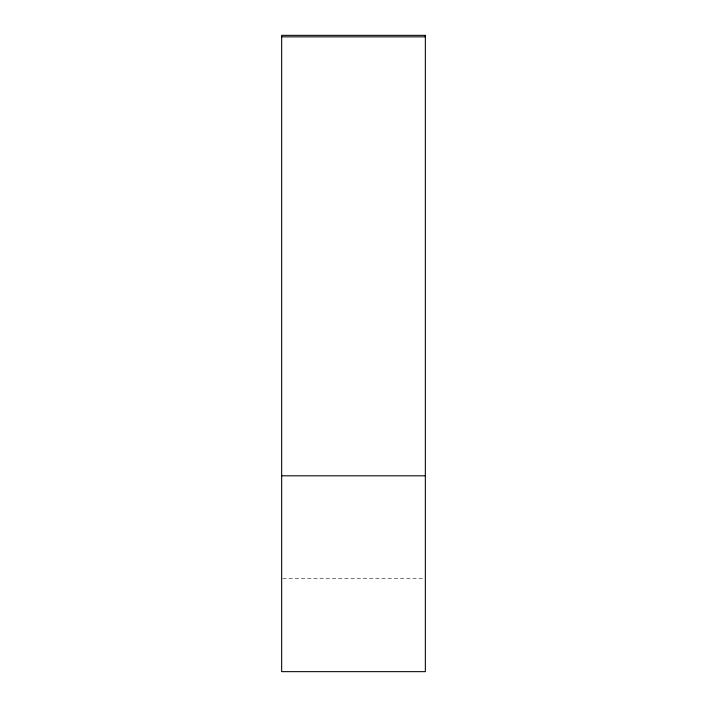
<?xml version="1.0" encoding="UTF-8"?>
<svg xmlns="http://www.w3.org/2000/svg" width="707" height="707" viewBox="0 0 707 707"><rect width="100%" height="100%" fill="white"/><g stroke="black" fill="none" stroke-linecap="round" stroke-linejoin="round"><path stroke-width="0.53" stroke-dasharray="3.54 2.65" d="M282.756 578.671L424.244 578.671"/><path stroke-width="1.06" d="M281.66 36.844L425.34 36.844M281.66 475.811L425.34 475.811M425.34 35.35L281.66 35.35L281.66 671.65L425.34 671.65L425.34 35.35"/></g></svg>
